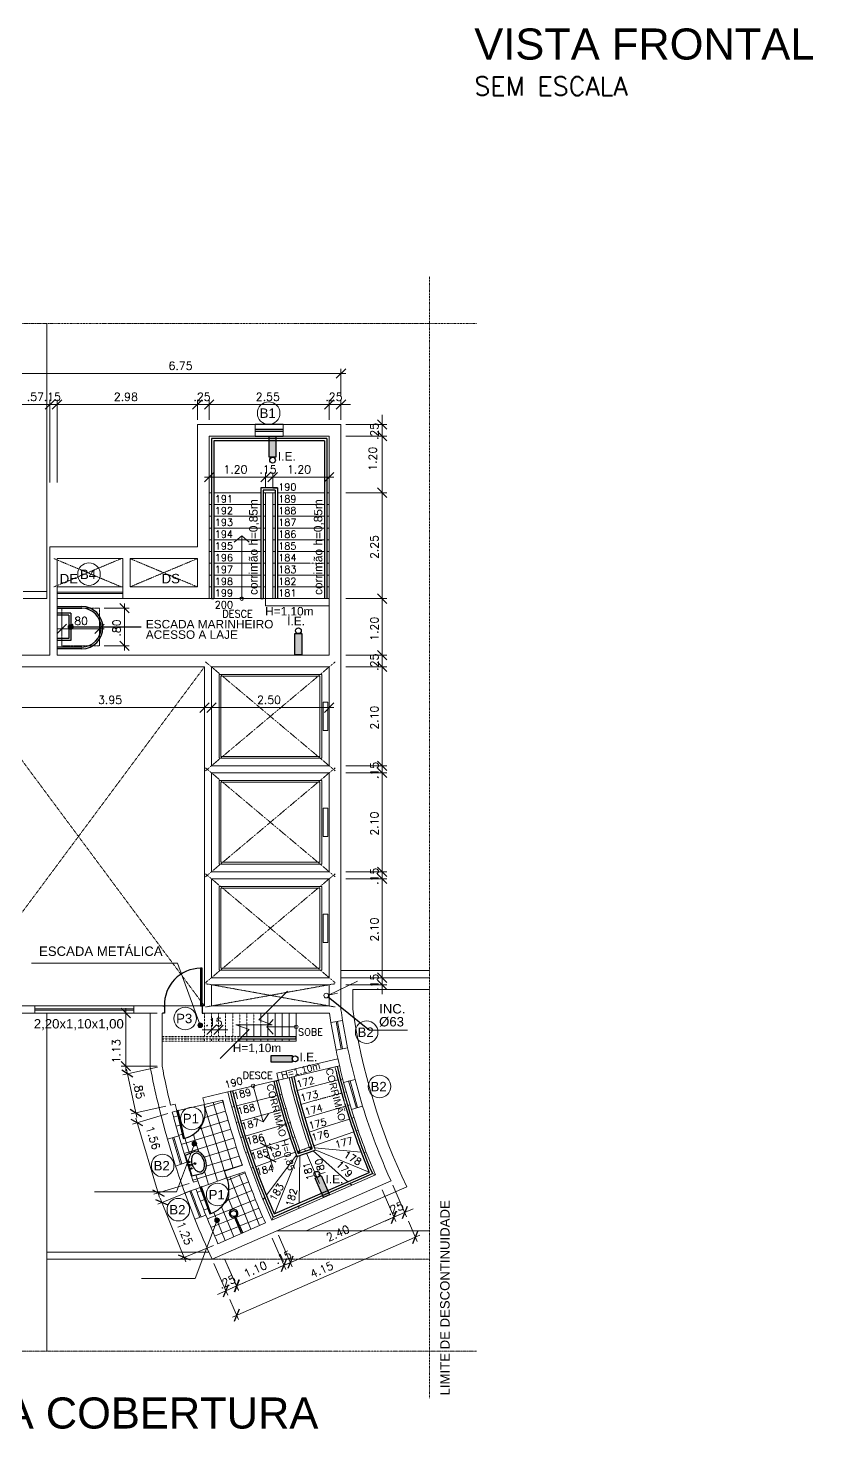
# Model space of a CAD drawing. Header units: millimetres. Extents: x -312439 to 477422, y -331570 to 212570.
# Drawn here: x -233305 to -219808, y -89743 to -65654 of the extents above; entities that cross this region are included whole.
import ezdxf

# ---------------------------------------------------------------- set-up
doc = ezdxf.new("R2010")
doc.units = ezdxf.units.MM
for name, pattern in [('CONTINU', [0]), ('DASHDOT', [25.4, 12.7, -6.35, 0, -6.35]), ('DASHDOTX2', [2, 1, -0.5, 0, -0.5])]:
    doc.linetypes.add(name, pattern=pattern)
doc.layers.add('0.1', color=8, linetype='Continuous', lineweight=13)
doc.layers.add('ppci', color=8, linetype='Continuous')
doc.styles.add('80X50', font='romans.shx')
doc.styles.add('ROMANS', font='romans.shx', dxfattribs={"height": 187.5})
doc.styles.add('SANSSERIF', font='sas_____.pfb', dxfattribs={"height": 30})
doc.styles.get("Standard").update_dxf_attribs({"font": 'arial.ttf'})
doc.styles.add('STYLE1', font='sanss___.ttf')

msp = doc.modelspace()

# ---------------------------------------------------------------- hatches: boundary and pattern name
at = {"layer": '0.1', "linetype": 'CONTINU'}
for points in [[(-230304.038, -82801.594, 1), (-230384.742, -82801.594, 1)], [(-230403.264, -84837.538, 1), (-230483.968, -84837.538, 1)], [(-230013.918, -86152.93, 1), (-230094.622, -86152.93, 1)]]:
    msp.add_hatch(color=8, dxfattribs=at).paths.add_polyline_path(points)
at = {"layer": 'ppci'}
for points in [[(-229156.927, -73035.276), (-229041.553, -73035.276), (-229041.553, -72672.123), (-229156.927, -72672.123)], [(-228598.623, -76066.94), (-228713.996, -76066.94), (-228713.996, -76430.093), (-228598.623, -76430.093)], [(-228762.717, -83436.663), (-228762.717, -83321.289), (-229125.87, -83321.289), (-229125.87, -83436.663)], [(-228264.038, -85385.357), (-228369.756, -85431.56), (-228224.326, -85764.321), (-228118.607, -85718.118)]]:
    msp.add_hatch(color=8, dxfattribs=at).paths.add_polyline_path(points)
at = {"layer": 'ppci', "linetype": 'CONTINU'}
msp.add_hatch(color=8, dxfattribs=at).paths.add_polyline_path([(-232530.537, -75951.213, 1), (-232611.241, -75951.213, 1)])

# ---------------------------------------------------------------- linework, layer by layer
at = {"color": 0, "linetype": 'ByBlock'}
for p, q in [((-228004.453, -71676.274), (-227842.523, -71514.343)), ((-233008.101, -72209.208), (-232846.17, -72047.278)), ((-233008.101, -72209.208), (-232846.17, -72047.278)), ((-232724.723, -72047.278), (-232886.653, -72209.208)), ((-232724.723, -72047.278), (-232886.653, -72209.208)), ((-230473.891, -72209.208), (-230311.961, -72047.278)), ((-230473.891, -72209.208), (-230311.961, -72047.278)), ((-230109.548, -72047.278), (-230271.478, -72209.208)), ((-230109.548, -72047.278), (-230271.478, -72209.208)), ((-228206.866, -72209.208), (-228044.936, -72047.278)), ((-228206.866, -72209.208), (-228044.936, -72047.278)), ((-227842.523, -72047.278), (-228004.453, -72209.208)), ((-227297.155, -72388.745), (-227135.224, -72550.675)), ((-227135.224, -72753.088), (-227297.155, -72591.158)), ((-227135.224, -72753.088), (-227297.155, -72591.158)), ((-230109.548, -73296.957), (-230271.478, -73458.887)), ((-229299.896, -73458.887), (-229137.966, -73296.957)), ((-229299.896, -73458.887), (-229137.966, -73296.957)), ((-229016.518, -73296.957), (-229178.448, -73458.887)), ((-229016.5, -73296.957), (-229178.431, -73458.887)), ((-228206.866, -73458.887), (-228044.936, -73296.957)), ((-227297.155, -73562.74), (-227135.224, -73724.67)), ((-227135.224, -73724.67), (-227297.155, -73562.74)), ((-227297.155, -75384.456), (-227135.224, -75546.387)), ((-227135.224, -75546.387), (-227297.155, -75384.456)), ((-231566.25, -75708.317), (-231728.18, -75546.387)), ((-232643.757, -75901.895), (-232805.688, -76063.825)), ((-232157.966, -76063.825), (-231996.036, -75901.895)), ((-231728.18, -76194.108), (-231566.25, -76356.038)), ((-227297.155, -76356.038), (-227135.224, -76517.969)), ((-227297.155, -76356.038), (-227135.224, -76517.969)), ((-227135.224, -76720.382), (-227297.155, -76558.451)), ((-227135.224, -76720.382), (-227297.155, -76558.451)), ((-230352.443, -77420.986), (-230190.513, -77259.055)), ((-230069.065, -77259.055), (-230230.995, -77420.986)), ((-228206.866, -77420.986), (-228044.936, -77259.055)), ((-227297.155, -78258.72), (-227135.224, -78420.65)), ((-227297.155, -78258.72), (-227135.224, -78420.65)), ((-227135.224, -78542.098), (-227297.155, -78380.168)), ((-227135.224, -78542.098), (-227297.155, -78380.168)), ((-227297.155, -80080.436), (-227135.224, -80242.366)), ((-227297.155, -80080.436), (-227135.224, -80242.366)), ((-227135.224, -80363.814), (-227297.155, -80201.884)), ((-227135.224, -80363.814), (-227297.155, -80201.884)), ((-227297.155, -81902.152), (-227135.224, -82064.083)), ((-227297.155, -81902.152), (-227135.224, -82064.083)), ((-227135.224, -82185.53), (-227297.155, -82023.6)), ((-231543.428, -82671.321), (-231705.359, -82509.391)), ((-230230.995, -82959.984), (-230069.065, -82798.054)), ((-229947.617, -82798.054), (-230109.548, -82959.984)), ((-231705.359, -83422.168), (-231543.428, -83584.098)), ((-231500.295, -83695.375), (-231693.08, -83571.775)), ((-231546.113, -84243.865), (-231353.328, -84367.465)), ((-231328.639, -84530.192), (-231530.485, -84422.02)), ((-229313.844, -84824.841), (-229109.985, -84929.17)), ((-229036.655, -85156.23), (-229240.514, -85051.902)), ((-231165.647, -85629.468), (-230963.801, -85737.64)), ((-230894.4, -85894.233), (-231105.137, -85804.607)), ((-227056.885, -86209.86), (-226972.305, -85997.048)), ((-227054.062, -86208.035), (-226970.531, -85994.809)), ((-226786.435, -85916.903), (-226871.015, -86129.716)), ((-226686.326, -86552.106), (-226602.832, -86338.866)), ((-230725.234, -86746.787), (-230514.497, -86836.412)), ((-228945.865, -87034.832), (-228862.334, -86821.606)), ((-228945.865, -87034.832), (-228862.334, -86821.606)), ((-228751.047, -86772.968), (-228834.578, -86986.195)), ((-228751.047, -86772.968), (-228834.578, -86986.195)), ((-229678.441, -87178.278), (-229761.972, -87391.504)), ((-229674.776, -87177.127), (-229756.712, -87390.971)), ((-229941.575, -87473.413), (-229859.638, -87259.569)), ((-229673.795, -87681.644), (-229757.289, -87894.885))]:
    msp.add_line(p, q, dxfattribs=at)
at = {"color": 8}
for p, q in [((-230336.25, -81821.187), (-230336.25, -82468.909)), ((-230311.961, -81821.187), (-230336.25, -81821.187)), ((-230311.961, -82468.909), (-230311.961, -81821.187)), ((-230983.971, -82468.909), (-230959.682, -82468.909)), ((-230959.682, -82590.356), (-230983.971, -82590.356)), ((-230959.682, -82468.909), (-230959.682, -82590.356)), ((-230336.25, -82468.909), (-230311.961, -82468.909)), ((-230287.671, -82468.909), (-230311.961, -82468.909)), ((-230311.961, -82468.909), (-230311.961, -82590.356)), ((-230311.961, -82590.356), (-230287.671, -82590.356)), ((-230723.419, -84269.665), (-230746.758, -84275.108)), ((-230746.758, -84275.108), (-230636.433, -84748.205)), ((-230613.094, -84742.762), (-230723.419, -84269.665)), ((-230636.433, -84748.205), (-230613.094, -84742.762)), ((-230443.352, -84970.359), (-230600.038, -85038.5)), ((-230600.038, -85038.5), (-230487.168, -85389.017)), ((-230487.168, -85389.017), (-230320.162, -85352.926)), ((-230319.702, -85580.255), (-230342.308, -85588.212)), ((-230342.308, -85588.212), (-230181.034, -86046.451)), ((-230158.427, -86038.495), (-230319.702, -85580.255)), ((-230181.034, -86046.451), (-230158.427, -86038.495))]:
    msp.add_line(p, q, dxfattribs=at)
at = {"color": 8, "lineweight": -2}
for p, q in [((-229750.444, -86109.668), (-229759.3, -86089.405)), ((-229632.421, -86379.717), (-229750.444, -86109.668)), ((-229731.155, -86101.238), (-229740.011, -86080.974)), ((-229613.132, -86371.287), (-229731.155, -86101.238))]:
    msp.add_line(p, q, dxfattribs=at)
at = {"color": 8}
for centre, radius in [((-230533.659, -85150.114), 12.524), ((-230514.883, -85206.483), 15.655), ((-230514.883, -85206.483), 15.655), ((-230497.239, -85263.217), 12.524), ((-230435.135, -85180.05), 16.011)]:
    msp.add_circle(centre, radius, dxfattribs=at)
at = {"color": 8, "lineweight": -2}
msp.add_circle((-229770.305, -86037.941), 52.627, dxfattribs=at)
at = {"color": 8}
for centre, radius, start, end in [((-230332.634, -82448.554), 627.378, 90.3301988, 181.8591824), ((-230718.11, -84292.429), 462.416, 283.1265825, 16.0240426), ((-230371.175, -85103.275), 120.777, 137.8883899, 162.234929), ((-230412.614, -85065.818), 64.918, 107.8489917, 137.8883899), ((-230415.939, -85079.176), 112.217, 77.728836, 104.1397528), ((-230412.614, -85065.818), 64.918, 77.8095936, 107.8489918), ((-230424.409, -85120.417), 120.777, 53.4630544, 77.8095935), ((-230428.098, -85119.071), 153.823, 52.022719, 76.4616946), ((-230456.746, -85164.06), 175.095, 34.374698, 53.4630545), ((-230464.701, -85165.96), 213.306, 33.5561255, 52.022719), ((-230319.448, -85119.849), 175.095, 162.234929, 181.3232855), ((-230246.75, -85118.169), 247.812, 181.3232855, 197.8489917), ((-230246.75, -85118.169), 247.812, 197.8489917, 214.374698), ((-230306.768, -85159.225), 175.095, 214.374698, 233.4630545), ((-230516.764, -85205.116), 247.812, 17.8489918, 34.374698), ((-230392.339, -85220.01), 120.777, 317.8883899, 342.234929), ((-230532.057, -85210.636), 294.132, 17.8489918, 33.5561256), ((-230516.764, -85205.116), 247.812, 1.3232855, 17.8489917), ((-230394.202, -85224.335), 153.823, 319.2362889, 343.6752645), ((-230444.067, -85203.437), 175.095, 342.234929, 1.3232855), ((-230532.057, -85210.636), 294.132, 2.1418579, 17.8489917), ((-230451.288, -85207.616), 213.306, 343.6752645, 2.1418579), ((-230339.106, -85202.868), 120.777, 233.4630545, 257.8095936), ((-230350.901, -85257.467), 64.918, 257.8095935, 287.8489917), ((-230350.901, -85257.467), 64.918, 287.8489918, 317.88839), ((-230349.03, -85263.277), 94.183, 287.8489917, 319.2362889), ((-230311.942, -85602.304), 462.416, 289.3891652, 22.2866252)]:
    msp.add_arc(centre, radius, start, end, dxfattribs=at)
at = {"color": 8, "lineweight": -2}
msp.add_arc((-229770.305, -86037.941), 73.678, 301.8205383, 285.3941169, dxfattribs=at)
at = {"layer": '0.1', "color": 8, "linetype": 'DASHDOTX2', "ltscale": 0.5}
for p, q in [((-226402.669, -89211.823), (-226402.669, -69926.355)), ((-247555.798, -70736.006), (-225593.018, -70736.006)), ((-225593.018, -88402.171), (-247555.798, -88402.171))]:
    msp.add_line(p, q, dxfattribs=at)
at = {"layer": '0.1', "color": 8, "linetype": 'CONTINU'}
for p, q in [((-232983.811, -75343.974), (-232983.811, -70736.006)), ((-227923.488, -71966.312), (-227923.488, -71514.343)), ((-227842.523, -71595.308), (-233469.602, -71595.308)), ((-232846.17, -72128.243), (-233469.602, -72128.243)), ((-232927.135, -72128.243), (-233089.066, -72128.243)), ((-232927.135, -73465.953), (-232927.135, -72047.278)), ((-232927.135, -73465.953), (-232927.135, -72047.278)), ((-232805.688, -72128.243), (-232927.135, -72128.243)), ((-230311.961, -72128.243), (-232886.653, -72128.243)), ((-232805.688, -73465.953), (-232805.688, -72047.278)), ((-232805.688, -73465.953), (-232805.688, -72047.278)), ((-232805.688, -72128.243), (-232643.757, -72128.243)), ((-230392.926, -72128.243), (-230554.856, -72128.243)), ((-230392.926, -72388.745), (-230392.926, -72047.278)), ((-230392.926, -72388.745), (-230392.926, -72047.278)), ((-230190.513, -72128.243), (-230392.926, -72128.243)), ((-228044.936, -72128.243), (-230271.478, -72128.243)), ((-230190.513, -72388.745), (-230190.513, -72047.278)), ((-230190.513, -72388.745), (-230190.513, -72047.278)), ((-230190.513, -72128.243), (-230028.582, -72128.243)), ((-228125.901, -72128.243), (-228287.831, -72128.243)), ((-228125.901, -72388.745), (-228125.901, -72047.278)), ((-228125.901, -72388.745), (-228125.901, -72047.278)), ((-227923.488, -72128.243), (-228125.901, -72128.243)), ((-227923.488, -72388.745), (-227923.488, -72047.278)), ((-227923.488, -72128.243), (-227761.558, -72128.243)), ((-227842.523, -72469.71), (-227135.224, -72469.71)), ((-227216.189, -72469.71), (-227216.189, -72307.78)), ((-227216.189, -72469.71), (-227216.189, -72672.123)), ((-227842.523, -72672.123), (-227135.224, -72672.123)), ((-227842.523, -72672.123), (-227135.224, -72672.123)), ((-227216.189, -72591.158), (-227216.189, -73724.67)), ((-227216.189, -72672.123), (-227216.189, -72834.054)), ((-229137.966, -73377.922), (-230271.478, -73377.922)), ((-230190.513, -73562.74), (-230190.513, -73296.957)), ((-229218.931, -73377.922), (-229380.861, -73377.922)), ((-229218.931, -73562.74), (-229218.931, -73296.957)), ((-229218.931, -73562.74), (-229218.931, -73296.957)), ((-229097.483, -73377.922), (-229218.931, -73377.922)), ((-229178.431, -73377.922), (-228044.936, -73377.922)), ((-229097.483, -73562.74), (-229097.483, -73296.957)), ((-229097.483, -73377.922), (-228935.553, -73377.922)), ((-229097.466, -73481.775), (-229097.466, -73296.957)), ((-228125.901, -73481.775), (-228125.901, -73296.957)), ((-227842.523, -73643.705), (-227135.224, -73643.705)), ((-227842.523, -73643.705), (-227135.224, -73643.705)), ((-227216.189, -73562.74), (-227216.189, -75546.387)), ((-228888.79, -74453.357), (-229016.518, -74453.357)), ((-227216.189, -75384.456), (-227216.189, -76517.969)), ((-231996.036, -75627.352), (-231566.25, -75627.352)), ((-231647.215, -75546.387), (-231647.215, -76356.038)), ((-227842.523, -75465.422), (-227135.224, -75465.422)), ((-227842.523, -75465.422), (-227135.224, -75465.422)), ((-232724.723, -75708.317), (-232724.723, -76063.825)), ((-232077.001, -75708.317), (-232077.001, -76063.825)), ((-231996.036, -75982.86), (-232805.688, -75982.86)), ((-231996.036, -76275.073), (-231566.25, -76275.073)), ((-227216.189, -76437.004), (-227216.189, -76275.073)), ((-227842.523, -76437.004), (-227135.224, -76437.004)), ((-227842.523, -76437.004), (-227135.224, -76437.004)), ((-227216.189, -76437.004), (-227216.189, -76639.416)), ((-227216.189, -76558.451), (-227216.189, -78420.65)), ((-227842.523, -76639.416), (-227135.224, -76639.416)), ((-227842.523, -76639.416), (-227135.224, -76639.416)), ((-227216.189, -76639.416), (-227216.189, -76801.347)), ((-227216.189, -78339.685), (-227216.189, -78177.755)), ((-227842.523, -78339.685), (-227135.224, -78339.685)), ((-227842.523, -78339.685), (-227135.224, -78339.685)), ((-227842.523, -78461.133), (-227135.224, -78461.133)), ((-227842.523, -78461.133), (-227135.224, -78461.133)), ((-227216.189, -78339.685), (-227216.189, -78461.133)), ((-227216.189, -78380.168), (-227216.189, -80242.366)), ((-227216.189, -78461.133), (-227216.189, -78623.063)), ((-227842.523, -80161.401), (-227135.224, -80161.401)), ((-227842.523, -80161.401), (-227135.224, -80161.401)), ((-227216.189, -80161.401), (-227216.189, -79999.471)), ((-227216.189, -80161.401), (-227216.189, -80282.849)), ((-227216.189, -80201.884), (-227216.189, -82064.083)), ((-227842.523, -80282.849), (-227135.224, -80282.849)), ((-227842.523, -80282.849), (-227135.224, -80282.849)), ((-227216.189, -80282.849), (-227216.189, -80444.779)), ((-230735.595, -81735.608), (-233245.82, -81735.608)), ((-230344.39, -82801.594), (-230735.595, -81735.608)), ((-227216.189, -81983.118), (-227216.189, -81821.187)), ((-228137.498, -82281.102), (-227636.511, -82044.068)), ((-227842.523, -81983.118), (-227135.224, -81983.118)), ((-227842.523, -81983.118), (-227135.224, -81983.118)), ((-227842.523, -82104.565), (-227135.224, -82104.565)), ((-227216.189, -82104.565), (-227216.189, -81983.118)), ((-227216.189, -82104.565), (-227216.189, -82266.496)), ((-228137.498, -82281.102), (-227985.356, -82247.53)), ((-231485.955, -82468.909), (-233186.224, -82468.909)), ((-231485.955, -82517.488), (-233186.224, -82517.488)), ((-231485.955, -82541.777), (-233186.224, -82541.777)), ((-231485.955, -82590.356), (-233186.224, -82590.356)), ((-232983.811, -88402.171), (-232983.811, -82590.356)), ((-231081.13, -82590.356), (-231705.359, -82590.356)), ((-231624.393, -82509.391), (-231624.393, -83584.098)), ((-230311.961, -82468.909), (-230959.682, -82468.909)), ((-229299.896, -82590.356), (-229299.896, -82722.69)), ((-229178.448, -82590.356), (-229178.448, -82995.182)), ((-229057, -82590.356), (-229057, -82995.182)), ((-228935.553, -82590.356), (-228935.553, -82995.182)), ((-228814.105, -82590.356), (-228814.105, -82995.182)), ((-228692.657, -82590.356), (-228692.657, -82995.182)), ((-230150.03, -82831.115), (-230150.03, -82798.054)), ((-230028.582, -82831.115), (-230028.582, -82798.054)), ((-229664.239, -82792.769), (-229664.239, -82995.182)), ((-229542.791, -82792.769), (-229542.791, -82995.182)), ((-229421.344, -82792.769), (-229421.344, -82995.182)), ((-229299.896, -82792.769), (-229299.896, -82995.182)), ((-228006.789, -83231.166), (-228095.053, -82753.342)), ((-227919.209, -83214.988), (-228007.473, -82737.164)), ((-227982.831, -82737.114), (-227896.175, -83206.232)), ((-227895.251, -82720.936), (-227808.595, -83190.054)), ((-230150.03, -82879.019), (-230311.961, -82879.019)), ((-230271.478, -83035.665), (-230271.478, -83076.147)), ((-230028.582, -82879.019), (-230150.03, -82879.019)), ((-230150.03, -83035.665), (-230150.03, -83076.147)), ((-230028.582, -82879.019), (-229866.652, -82879.019)), ((-230028.582, -83035.665), (-230028.582, -83076.147)), ((-229907.135, -83035.665), (-229907.135, -83076.147)), ((-229785.687, -83035.665), (-229785.687, -83076.147)), ((-229704.102, -83076.147), (-228692.657, -83076.147)), ((-229664.239, -83035.665), (-229664.239, -83076.147)), ((-229542.791, -83035.665), (-229542.791, -83076.147)), ((-229421.344, -83035.665), (-229421.344, -83076.147)), ((-229299.896, -83035.665), (-229299.896, -83076.147)), ((-229178.448, -83035.665), (-229178.448, -83076.147)), ((-229057, -83035.665), (-229057, -83076.147)), ((-228935.553, -83035.665), (-228935.553, -83076.147)), ((-228814.105, -83035.665), (-228814.105, -83076.147)), ((-228692.657, -83035.665), (-228692.657, -83076.147)), ((-226778.281, -82887.14), (-227430.202, -82887.14)), ((-231081.13, -83503.133), (-231705.359, -83503.133)), ((-231079.261, -83520.429), (-231675.784, -83650.871)), ((-231613.983, -83554.479), (-231432.425, -84384.761)), ((-229028.563, -83625.018), (-227975, -83379.331)), ((-229000.109, -83743.089), (-227948.065, -83497.756)), ((-229788.662, -83926.977), (-229078.965, -83761.478)), ((-228677.756, -83922.449), (-227971.709, -83742.221)), ((-227932.485, -83732.209), (-227893.26, -83722.196)), ((-227744.428, -84250.497), (-227877.513, -83783.171)), ((-227658.772, -84226.104), (-227791.857, -83758.777)), ((-227767.33, -83756.395), (-227636.67, -84215.208)), ((-227681.674, -83732.002), (-227551.014, -84190.814)), ((-229867.517, -83945.365), (-229828.089, -83936.171)), ((-229721.466, -84188.87), (-229015.368, -84008.629)), ((-228976.14, -83998.616), (-228936.913, -83988.602)), ((-227872.727, -83956.565), (-227833.719, -83945.738)), ((-230932.294, -84192.519), (-231528.817, -84322.961)), ((-230724.083, -84372.345), (-230753.342, -84276.643)), ((-230271.829, -84164.356), (-230744.98, -84274.693)), ((-230265.437, -84386.853), (-229907.264, -84277.349)), ((-230261.976, -84216.466), (-229948.656, -84120.674)), ((-229892.741, -85429.989), (-230260.186, -84228.131)), ((-229775.4, -85259.943), (-230121.101, -84129.206)), ((-229913.163, -84255.489), (-229963.04, -84092.347)), ((-229799.921, -84208.896), (-229760.694, -84198.883)), ((-229648.75, -84449.511), (-228946.556, -84254.613)), ((-228907.545, -84243.785), (-228868.534, -84232.957)), ((-228613.877, -84162.276), (-228358.772, -84091.469)), ((-228544.988, -84400.823), (-227847.056, -84191.36)), ((-227808.282, -84179.724), (-227769.508, -84168.087)), ((-230901.343, -84316.501), (-231507.067, -84499.524)), ((-231452.981, -84398.601), (-231041.306, -85761.059)), ((-230801.15, -84381.308), (-230727.261, -84358.717)), ((-230759.38, -84537.867), (-230690.401, -84516.778)), ((-230360.124, -84585.131), (-229863.96, -84433.438)), ((-230045.62, -85483.794), (-230332.042, -84546.949)), ((-229726.771, -84471.166), (-229687.761, -84460.339)), ((-229570.583, -84708.623), (-228872.599, -84499.145)), ((-228833.822, -84487.507), (-228795.044, -84475.869)), ((-227777.757, -84413.837), (-228215.572, -84555.232)), ((-227700.71, -84388.955), (-227739.234, -84401.396)), ((-230908.19, -84757.372), (-230766.489, -85222.5)), ((-230822.551, -84732.873), (-230682.402, -85192.906)), ((-230715.819, -84693.878), (-230653.542, -84674.838)), ((-230668.791, -84848.829), (-229818.746, -84588.944)), ((-230621.629, -85003.74), (-229771.624, -84743.867)), ((-230529.762, -85007.938), (-230610.986, -84742.266)), ((-230423.165, -84802.752), (-230461.564, -84677.153)), ((-229648.137, -84731.898), (-229609.36, -84720.261)), ((-228793.597, -84741.908), (-229487.071, -84965.869)), ((-229211.915, -84877.006), (-229261.68, -84722.912)), ((-228716.544, -84717.023), (-228755.071, -84729.466)), ((-228215.572, -84555.232), (-228471.179, -84637.78)), ((-227703.94, -84634.537), (-228392.556, -84872.847)), ((-227665.684, -84621.298), (-227627.427, -84608.058)), ((-230443.616, -84837.538), (-230752.784, -85663.976)), ((-230370.001, -84976.642), (-230407.209, -84854.94)), ((-230275.281, -85067.18), (-229722.592, -84898.206)), ((-229525.597, -84978.311), (-229564.123, -84990.753)), ((-228708.543, -84985.718), (-229393.989, -85233)), ((-229138.584, -85104.066), (-229211.915, -84877.006)), ((-229146.209, -84855.786), (-229134.868, -84852.123)), ((-228469.069, -84899.326), (-228670.463, -84971.98)), ((-228632.383, -84958.242), (-228661.451, -84996.875)), ((-228632.383, -84958.242), (-228651.207, -85005.196)), ((-228632.383, -84958.242), (-228632.944, -84998.876)), ((-228550.726, -84928.784), (-228534.919, -84964.952)), ((-228518.657, -85002.163), (-228292.67, -85519.245)), ((-228469.069, -84899.326), (-228430.813, -84886.086)), ((-228469.069, -84899.326), (-228418.949, -84920.202)), ((-228469.069, -84899.326), (-228424.8, -84903.417)), ((-228469.069, -84899.326), (-228434.455, -84930.185)), ((-228399.841, -84961.044), (-227803.994, -85492.258)), ((-228380.5, -84907.512), (-227577.324, -84981.746)), ((-228368.691, -84941.136), (-227437.435, -85329.032)), ((-227532.354, -84985.902), (-227487.343, -84990.062)), ((-230574.41, -85158.632), (-230562.524, -85154.999)), ((-230471.195, -85465.735), (-229625.365, -85207.139)), ((-230238.718, -85225.33), (-229671.652, -85051.961)), ((-229622.521, -85206.138), (-229652.231, -85108.959)), ((-229432.069, -85246.738), (-229470.15, -85260.476)), ((-228690.479, -85035.454), (-229206.569, -85721.35)), ((-229138.584, -85104.066), (-229088.819, -85258.16)), ((-229072.879, -85082.846), (-229061.537, -85079.183)), ((-228671.148, -85054.935), (-229067.939, -86044.655)), ((-228633.539, -85041.92), (-228644.842, -85859.744)), ((-230523.697, -85312.457), (-230512.885, -85309.152)), ((-230386.918, -85475.162), (-230417.836, -85374.034)), ((-230341.812, -85588.037), (-229883.577, -85426.764)), ((-230198.499, -85537.599), (-230267.574, -85311.667)), ((-227384.006, -85351.287), (-227330.373, -85373.627)), ((-230752.784, -85663.976), (-232162.486, -85663.976)), ((-230536.505, -85523.949), (-231142.229, -85706.973)), ((-230493.277, -85645.194), (-231074.859, -85879.698)), ((-230436.115, -86136.225), (-230609.126, -85682.116)), ((-230352.077, -86106.649), (-230525.088, -85652.54)), ((-227770.74, -85521.905), (-227737.486, -85551.552)), ((-227217.256, -85633.448), (-226982.537, -86177.802)), ((-227216.89, -85633.289), (-226979.872, -86175.611)), ((-227031.385, -85553.303), (-226796.667, -86097.658)), ((-231030.046, -85774.33), (-230589.588, -86866.69)), ((-229234.915, -85759.023), (-229263.23, -85796.654)), ((-228645.456, -85904.193), (-228646.071, -85948.641)), ((-226828.725, -86023.31), (-226680.029, -85959.194)), ((-230054.27, -86152.93), (-230429.599, -87156.223)), ((-229089.414, -86098.22), (-229110.889, -86151.786)), ((-228867.001, -86912.005), (-226938.107, -86068.998)), ((-227014.595, -86103.454), (-227163.292, -86167.57)), ((-227014.595, -86103.454), (-226828.725, -86023.31)), ((-226764.23, -86171.841), (-226612.142, -86519.67)), ((-229789.726, -87820.701), (-226570.395, -86413.049)), ((-229108.693, -86460.086), (-228871.676, -87002.408)), ((-229108.693, -86460.086), (-228871.676, -87002.408)), ((-228997.406, -86411.449), (-228760.388, -86953.771)), ((-228997.406, -86411.449), (-228760.388, -86953.771)), ((-230113.374, -86587.374), (-230694.956, -86821.878)), ((-230109.11, -86898.956), (-229867.63, -87440.436)), ((-229924.8, -86816.758), (-229687.783, -87359.081)), ((-229924.247, -86816.514), (-229682.767, -87357.994)), ((-228829.91, -86895.795), (-229794.396, -87317.315)), ((-228904.1, -86928.219), (-229052.478, -86993.066)), ((-228904.1, -86928.219), (-228792.812, -86879.581)), ((-228792.812, -86879.581), (-228644.433, -86814.734)), ((-230429.599, -87156.223), (-231354.612, -87156.223)), ((-229900.607, -87366.491), (-230048.497, -87432.444)), ((-229715.744, -87284.049), (-229900.607, -87366.491)), ((-229715.744, -87284.049), (-229567.854, -87218.095)), ((-229835.193, -87514.62), (-229683.105, -87862.448))]:
    msp.add_line(p, q, dxfattribs=at)
at = {"layer": '0.1', "color": 8}
for p, q in [((-230392.926, -72469.71), (-230392.926, -74574.805)), ((-229401.102, -72469.71), (-230392.926, -72469.71)), ((-229401.102, -72469.71), (-229401.102, -72672.123)), ((-227923.488, -72469.71), (-228915.311, -72469.71)), ((-228915.311, -72469.71), (-228915.311, -72672.123)), ((-227923.488, -72469.71), (-227923.488, -82536.915)), ((-229401.102, -72672.123), (-230190.513, -72672.123)), ((-230190.513, -72672.123), (-230190.513, -75465.422)), ((-228125.901, -72672.123), (-228915.311, -72672.123)), ((-228125.901, -72672.123), (-228125.901, -76437.004)), ((-230190.513, -73643.705), (-230150.03, -73643.705)), ((-230109.548, -73643.705), (-229299.896, -73643.705)), ((-229259.413, -73643.705), (-229218.931, -73643.705)), ((-229097.483, -73643.705), (-229218.931, -73643.705)), ((-229218.931, -73643.705), (-229218.931, -75586.869)), ((-229097.483, -73643.705), (-229097.483, -75465.422)), ((-229097.483, -73643.705), (-229057, -73643.705)), ((-229016.518, -73643.705), (-228206.866, -73643.705)), ((-228166.384, -73643.705), (-228125.901, -73643.705)), ((-230190.513, -73846.118), (-230150.03, -73846.118)), ((-230109.548, -73846.118), (-229299.896, -73846.118)), ((-229259.413, -73846.118), (-229218.931, -73846.118)), ((-229097.483, -73846.118), (-229057, -73846.118)), ((-229016.518, -73846.118), (-228206.866, -73846.118)), ((-228166.384, -73846.118), (-228125.901, -73846.118)), ((-230190.513, -74048.531), (-230150.03, -74048.531)), ((-230109.548, -74048.531), (-229299.896, -74048.531)), ((-229259.413, -74048.531), (-229218.931, -74048.531)), ((-229097.483, -74048.531), (-229057, -74048.531)), ((-229016.518, -74048.531), (-228611.692, -74048.531)), ((-228611.692, -74048.514), (-228206.866, -74048.514)), ((-228166.384, -74048.531), (-228125.901, -74048.531)), ((-230190.513, -74250.944), (-230150.03, -74250.944)), ((-230109.548, -74250.944), (-229299.896, -74250.944)), ((-229630.774, -74387.46), (-229758.223, -74496.561)), ((-229630.774, -75465.422), (-229630.774, -74387.46)), ((-229630.774, -74387.46), (-229503.326, -74496.561)), ((-229259.413, -74250.944), (-229218.931, -74250.944)), ((-229097.483, -74250.944), (-229057, -74250.944)), ((-229016.518, -74250.944), (-228206.866, -74250.944)), ((-228166.384, -74250.944), (-228125.901, -74250.944)), ((-232927.135, -74574.805), (-232927.135, -76437.004)), ((-232927.135, -74574.805), (-230392.926, -74574.805)), ((-230190.513, -74453.357), (-230150.03, -74453.357)), ((-230190.513, -74655.77), (-230150.03, -74655.77)), ((-230109.548, -74453.357), (-229299.896, -74453.357)), ((-230109.548, -74655.77), (-229299.896, -74655.77)), ((-229259.413, -74453.357), (-229218.931, -74453.357)), ((-229259.413, -74655.77), (-229218.931, -74655.77)), ((-229097.483, -74453.357), (-229057, -74453.357)), ((-229097.483, -74655.77), (-229057, -74655.77)), ((-229016.518, -74655.77), (-228206.866, -74655.77)), ((-228888.79, -74453.357), (-228206.849, -74453.357)), ((-228206.866, -74453.34), (-228206.866, -74453.357)), ((-228166.384, -74453.357), (-228125.901, -74453.357)), ((-228166.384, -74655.77), (-228125.901, -74655.77)), ((-232805.688, -74777.218), (-232805.688, -76437.004)), ((-232805.688, -74777.218), (-231672.175, -74777.218)), ((-231672.175, -74777.218), (-231672.175, -75465.422)), ((-231550.728, -74777.218), (-230392.926, -74777.218)), ((-231550.728, -74777.218), (-231550.728, -75263.009)), ((-230392.926, -74777.218), (-230392.926, -75263.009)), ((-230190.513, -74777.218), (-230190.513, -75465.422)), ((-230190.513, -74858.183), (-230150.03, -74858.183)), ((-230109.548, -74858.183), (-229299.896, -74858.183)), ((-229259.413, -74858.183), (-229218.931, -74858.183)), ((-229097.483, -74858.183), (-229057, -74858.183)), ((-229016.518, -74858.183), (-228483.964, -74858.183)), ((-228166.384, -74858.183), (-228125.901, -74858.183)), ((-230190.513, -75060.596), (-230150.03, -75060.596)), ((-230109.548, -75060.596), (-229299.896, -75060.596)), ((-229259.413, -75060.596), (-229218.931, -75060.596)), ((-229097.483, -75060.596), (-229057, -75060.596)), ((-229016.518, -75060.596), (-228206.866, -75060.596)), ((-228166.384, -75060.596), (-228125.901, -75060.596)), ((-233388.637, -75343.974), (-232983.811, -75343.974)), ((-232983.811, -75465.422), (-232983.811, -75343.974)), ((-232805.688, -75263.009), (-231672.175, -75263.009)), ((-232805.688, -75352.07), (-231672.175, -75352.07)), ((-232805.688, -75376.36), (-231672.175, -75376.36)), ((-231550.728, -75263.009), (-230392.926, -75263.009)), ((-230190.513, -75263.009), (-230150.03, -75263.009)), ((-230109.548, -75263.009), (-229299.896, -75263.009)), ((-229259.413, -75263.009), (-229218.931, -75263.009)), ((-229097.483, -75263.009), (-229057, -75263.009)), ((-229016.518, -75263.009), (-228206.866, -75263.009)), ((-228166.384, -75263.009), (-228125.901, -75263.009)), ((-233388.637, -75465.422), (-232983.811, -75465.422)), ((-230190.513, -75465.422), (-232805.688, -75465.422)), ((-232805.688, -75465.422), (-231672.175, -75465.422)), ((-230190.513, -75465.422), (-230150.03, -75465.422)), ((-230109.548, -75465.422), (-229299.896, -75465.422)), ((-229259.413, -75465.422), (-229218.931, -75465.422)), ((-229218.931, -75465.422), (-228125.901, -75465.422)), ((-229218.931, -75586.869), (-228125.901, -75586.869)), ((-234724.136, -76437.004), (-232927.135, -76437.004)), ((-232805.688, -76437.004), (-228125.901, -76437.004)), ((-234602.688, -76639.416), (-230271.478, -76639.416)), ((-230271.478, -76639.416), (-230271.478, -82468.909)), ((-230271.478, -76720.382), (-230271.478, -77420.986)), ((-230150.03, -76639.416), (-228125.901, -76639.416)), ((-230150.03, -76639.416), (-230150.03, -78339.685)), ((-230150.03, -76720.382), (-230150.03, -77420.986)), ((-230020.486, -76768.961), (-228255.445, -76768.961)), ((-230020.486, -78210.141), (-230020.486, -76768.961)), ((-229988.1, -76801.347), (-228287.831, -76801.347)), ((-229988.1, -78177.755), (-229988.1, -76801.347)), ((-228287.831, -76801.347), (-228287.831, -78177.755)), ((-228255.445, -76768.961), (-228255.445, -78210.141)), ((-228125.901, -76639.416), (-228125.901, -78339.685)), ((-228125.901, -76720.382), (-228125.901, -77420.986)), ((-228231.156, -77246.655), (-228150.191, -77246.655)), ((-228231.156, -77732.446), (-228231.156, -77246.655)), ((-228150.191, -77246.655), (-228150.191, -77732.446)), ((-233550.567, -77340.021), (-230190.513, -77340.021)), ((-230230.995, -77340.021), (-228044.936, -77340.021)), ((-228150.191, -77732.446), (-228231.156, -77732.446)), ((-228255.445, -78210.141), (-230020.486, -78210.141)), ((-228287.831, -78177.755), (-229988.1, -78177.755)), ((-230150.03, -78339.685), (-228125.901, -78339.685)), ((-230150.03, -78461.133), (-228125.901, -78461.133)), ((-230150.03, -78461.133), (-230150.03, -80161.401)), ((-228125.901, -78461.133), (-228125.901, -80161.401)), ((-230020.486, -78590.677), (-228255.445, -78590.677)), ((-230020.486, -80031.857), (-230020.486, -78590.677)), ((-229988.1, -78623.063), (-228287.831, -78623.063)), ((-229988.1, -79999.471), (-229988.1, -78623.063)), ((-228287.831, -78623.063), (-228287.831, -79999.471)), ((-228255.445, -78590.677), (-228255.445, -80031.857)), ((-228231.156, -79068.372), (-228150.191, -79068.372)), ((-228231.156, -79554.163), (-228231.156, -79068.372)), ((-228150.191, -79068.372), (-228150.191, -79554.163)), ((-228150.191, -79554.163), (-228231.156, -79554.163)), ((-230150.03, -80161.401), (-228125.901, -80161.401)), ((-228255.445, -80031.857), (-230020.486, -80031.857)), ((-228287.831, -79999.471), (-229988.1, -79999.471)), ((-230150.03, -80282.849), (-228125.901, -80282.849)), ((-230150.03, -80282.849), (-230150.03, -81983.118)), ((-230020.486, -80412.393), (-228255.445, -80412.393)), ((-230020.486, -81853.573), (-230020.486, -80412.393)), ((-229988.1, -80444.779), (-228287.831, -80444.779)), ((-229988.1, -81821.187), (-229988.1, -80444.779)), ((-228287.831, -80444.779), (-228287.831, -81821.187)), ((-228255.445, -80412.393), (-228255.445, -81853.573)), ((-228125.901, -80282.849), (-228125.901, -81983.118)), ((-228231.156, -80890.088), (-228150.191, -80890.088)), ((-228231.156, -81375.879), (-228231.156, -80890.088)), ((-228150.191, -80890.088), (-228150.191, -81375.879)), ((-228150.191, -81375.879), (-228231.156, -81375.879)), ((-228255.445, -81853.573), (-230020.486, -81853.573)), ((-228287.831, -81821.187), (-229988.1, -81821.187)), ((-226402.669, -81861.67), (-227923.488, -81861.67)), ((-230150.03, -81983.118), (-228125.901, -81983.118)), ((-230150.03, -82104.565), (-228125.901, -82104.565)), ((-230150.03, -82104.565), (-230150.03, -82468.909)), ((-228125.901, -82104.565), (-228125.901, -82468.909)), ((-226402.669, -81983.118), (-227923.488, -81983.118)), ((-229337.061, -82709.106), (-228841.057, -82213.103)), ((-226402.669, -82185.53), (-227721.075, -82185.53)), ((-227721.075, -82185.53), (-227721.075, -82522.276)), ((-234724.136, -82590.356), (-233186.224, -82590.356)), ((-234602.688, -82468.909), (-233186.224, -82468.909)), ((-233186.224, -82468.909), (-233186.224, -82590.356)), ((-231485.955, -82590.356), (-231485.955, -82468.909)), ((-231485.955, -82468.909), (-230959.682, -82468.909)), ((-231485.955, -82590.356), (-231202.577, -82590.356)), ((-231202.577, -82590.356), (-231202.577, -83522.428)), ((-231000.164, -82590.356), (-230959.682, -82590.356)), ((-231000.164, -82590.356), (-231000.164, -83503.133)), ((-230959.682, -82468.909), (-230959.682, -82590.356)), ((-230311.961, -82590.356), (-230311.961, -82468.909)), ((-230311.961, -82468.909), (-230271.478, -82468.909)), ((-230311.961, -82590.356), (-228120.248, -82590.356)), ((-230150.03, -82468.909), (-228125.901, -82468.909)), ((-229504.387, -82876.433), (-229733.286, -82792.769)), ((-229733.286, -82792.769), (-229108.162, -82792.769)), ((-229108.162, -82792.769), (-229337.061, -82709.106)), ((-229198.311, -82828.265), (-229089.21, -82700.817)), ((-228692.657, -82828.265), (-229198.311, -82828.265)), ((-229198.311, -82828.265), (-229089.21, -82955.713)), ((-227895.251, -82720.936), (-228095.053, -82753.342)), ((-230000.39, -83372.436), (-229504.387, -82876.433)), ((-228006.789, -83231.166), (-227808.595, -83190.054)), ((-227877.513, -83783.171), (-227681.674, -83732.002)), ((-230301.188, -84046.496), (-229867.517, -83945.365)), ((-230301.188, -84046.496), (-230271.829, -84164.356)), ((-229433.813, -83844.227), (-229262.434, -84461.685)), ((-230853.198, -84175.223), (-230774.339, -84156.833)), ((-230823.839, -84293.082), (-230744.98, -84274.693)), ((-230774.339, -84156.833), (-230744.98, -84274.693)), ((-230271.829, -84164.356), (-229956.319, -84090.78)), ((-227744.428, -84250.497), (-227551.014, -84190.814)), ((-229262.434, -84461.685), (-229414.419, -84390.643)), ((-229262.434, -84461.685), (-229168.807, -84322.472)), ((-230908.19, -84757.372), (-230713.584, -84701.7)), ((-230659.581, -85184.875), (-230799.223, -84726.199)), ((-230575.493, -85155.28), (-230713.584, -84701.7)), ((-230575.493, -85155.28), (-230766.489, -85222.5)), ((-229618.895, -85204.862), (-229924.383, -85312.376)), ((-230382.627, -85473.652), (-230459.001, -85500.531)), ((-230382.627, -85473.652), (-230341.812, -85588.037)), ((-230140.018, -86822.458), (-227063.048, -85477.694)), ((-229924.383, -85312.376), (-229883.568, -85426.761)), ((-229578.047, -85319.235), (-229883.568, -85426.761)), ((-229110.889, -86151.786), (-227330.373, -85373.627)), ((-230341.812, -85588.037), (-230609.126, -85682.116)), ((-228523.03, -86336.667), (-226792.184, -85580.215)), ((-230245.005, -86068.965), (-230436.115, -86136.225)), ((-230038.283, -86557.096), (-229222.176, -86200.423)), ((-229028.474, -86336.667), (-226402.669, -86336.667)), ((-230195.557, -86701.01), (-232983.811, -86701.01)), ((-230140.018, -86822.458), (-232983.811, -86822.458))]:
    msp.add_line(p, q, dxfattribs=at)
at = {"layer": '0.1', "color": 8, "linetype": 'CONTINU', "lineweight": -2}
for p, q in [((-228915.311, -72469.71), (-229401.102, -72469.71)), ((-228915.311, -72558.772), (-229401.102, -72558.772)), ((-229401.102, -72583.062), (-228915.311, -72583.062)), ((-229401.102, -72672.123), (-228915.311, -72672.123)), ((-228145.131, -82314.751), (-227430.202, -82887.14))]:
    msp.add_line(p, q, dxfattribs=at)
at = {"layer": '0.1', "color": 8, "linetype": 'DASHDOT', "ltscale": 0.3}
for p, q in [((-232857.98, -75263.009), (-231700.178, -74777.218)), ((-231700.178, -75263.009), (-232857.98, -74777.218)), ((-231550.728, -75263.009), (-230392.926, -74777.218)), ((-230392.926, -75263.009), (-231550.728, -74777.218)), ((-230251.237, -76554.403), (-228024.695, -78424.698)), ((-230251.237, -78424.698), (-228024.695, -76554.403)), ((-234602.688, -82468.909), (-230271.478, -76639.416)), ((-234602.688, -76639.416), (-230271.478, -82468.909)), ((-230251.237, -78376.119), (-228024.695, -80246.415)), ((-230251.237, -80246.415), (-228024.695, -78376.119)), ((-230251.237, -80197.836), (-228024.695, -82068.131)), ((-230251.237, -82068.131), (-228024.695, -80197.836)), ((-230251.237, -82487.126), (-228024.695, -82086.348)), ((-228024.695, -82487.126), (-230251.237, -82086.348))]:
    msp.add_line(p, q, dxfattribs=at)
at = {"layer": '0.1', "color": 8, "linetype": 'DASHDOT', "ltscale": 0.2}
for p, q in [((-228483.964, -74858.183), (-228206.866, -74858.183)), ((-230271.478, -82590.356), (-230271.478, -82995.182)), ((-230150.03, -82590.356), (-230150.03, -82995.182)), ((-230028.582, -82590.356), (-230028.582, -82995.182)), ((-229907.135, -82590.356), (-229907.135, -82995.182)), ((-229785.687, -82590.356), (-229785.687, -82995.182)), ((-229664.239, -82792.769), (-229664.239, -82590.356)), ((-229542.791, -82590.356), (-229542.791, -82792.769)), ((-229421.344, -82792.769), (-229421.344, -82590.356)), ((-229299.896, -82792.769), (-229299.896, -82722.69)), ((-231000.164, -83076.147), (-229704.102, -83076.147)), ((-228358.772, -84091.469), (-227911.735, -83967.391))]:
    msp.add_line(p, q, dxfattribs=at)
at = {"layer": '0.1', "color": 8, "linetype": 'DASHDOT', "ltscale": 0.4}
for p, q in [((-232077.001, -75627.352), (-232724.723, -75627.352)), ((-232724.723, -75627.352), (-232724.723, -76275.073)), ((-232077.001, -76275.073), (-232077.001, -75627.352)), ((-232724.723, -76275.073), (-232077.001, -76275.073)), ((-230140.018, -86822.458), (-226402.669, -86822.458))]:
    msp.add_line(p, q, dxfattribs=at)
at = {"layer": '0.1', "color": 8, "linetype": 'Continuous'}
for p, q in [((-229871.068, -85462.808), (-229570.067, -85341.196)), ((-229850.3, -85629.065), (-229513.669, -85493.057)), ((-229470.55, -86308.973), (-229834.03, -85409.327)), ((-229322.112, -86244.099), (-229681.125, -85355.513)), ((-230396.294, -85675.013), (-230322.283, -85645.111)), ((-229879.583, -85815.543), (-229455.419, -85644.17)), ((-230339.625, -85826.765), (-230268.469, -85798.016)), ((-230281.222, -85977.816), (-230214.655, -85950.921)), ((-230221.086, -86128.167), (-229395.318, -85794.535)), ((-229767.424, -86438.719), (-229976.682, -85920.785)), ((-229783.954, -85965.538), (-229860.626, -85775.767)), ((-229729.806, -86104.324), (-229333.367, -85944.153)), ((-230072.152, -86116.757), (-230111.618, -86019.077)), ((-230090.622, -86250.104), (-229749.331, -86112.213)), ((-229915.861, -86503.592), (-230042.005, -86191.374)), ((-229704.317, -86162.645), (-229729.828, -86099.504)), ((-229664.933, -86252.762), (-229269.564, -86093.022)), ((-230159.216, -86277.818), (-230090.622, -86250.104)), ((-230095.614, -86426.768), (-229684.458, -86260.65))]:
    msp.add_line(p, q, dxfattribs=at)
at = {"layer": '0.1', "color": 8}
for centre, radius in [((-229167.166, -72274.881), 194.028), ((-232256.385, -75046.075), 194.028), ((-229630.774, -75465.422), 31.293), ((-228177.03, -82289.825), 40.483), ((-230603.301, -82683.531), 194.028), ((-228692.657, -82828.265), 31.293), ((-227482.305, -82919.521), 194.028), ((-229433.813, -83844.227), 31.293), ((-227260.046, -83854.483), 194.028), ((-230488.642, -84403.773), 194.028), ((-230989.988, -85214.415), 194.028), ((-230044.125, -85712.72), 194.028), ((-230719.914, -85971.595), 194.028)]:
    msp.add_circle(centre, radius, dxfattribs=at)
at = {"layer": '0.1', "color": 8, "linetype": 'CONTINU'}
for centre in [(-230344.39, -82801.594), (-230443.616, -84837.538), (-230054.27, -86152.93)]:
    msp.add_circle(centre, 40.352, dxfattribs=at)
at = {"layer": '0.1', "color": 8}
for centre, radius, start, end in [((-217128.285, -80974.622), 11110.078, 188.3621566, 189.2126817), ((-217128.285, -80974.622), 10907.665, 188.2347314, 189.2126817), ((-217128.285, -80974.622), 10705.252, 188.3123527, 205.4813986), ((-217128.285, -80974.622), 11110.078, 191.7187533, 194.6428405), ((-217128.285, -80974.622), 10907.665, 191.7187533, 194.6428405), ((-217225.741, -80843.177), 14231.315, 190.8515151, 195.9644555), ((-217225.741, -80843.177), 14028.902, 190.9297556, 193.7397963), ((-217225.741, -80843.177), 13016.838, 193.787476, 204.0683586), ((-217225.741, -80843.177), 14028.902, 194.2358616, 195.9644555), ((-217225.741, -80843.177), 13138.285, 194.3110677, 199.3891652), ((-217128.285, -80974.622), 11110.078, 197.1489121, 203.3250615), ((-217128.285, -80974.622), 10907.665, 197.1489121, 204.3830829), ((-217225.741, -80843.177), 14231.315, 197.922146, 199.8781241), ((-217225.741, -80843.177), 14028.902, 197.9009747, 199.3891652), ((-217225.741, -80843.177), 13138.285, 199.9188038, 204.0640968), ((-217225.741, -80843.177), 14231.315, 201.8346724, 204.844028), ((-217225.741, -80843.177), 14028.902, 201.8699788, 204.0350986)]:
    msp.add_arc(centre, radius, start, end, dxfattribs=at)
at = {"layer": '0.1', "color": 8, "linetype": 'CONTINU'}
for centre, radius, start, end in [((-217128.285, -80974.622), 11191.043, 193.1265825, 193.5314361), ((-217225.741, -80843.177), 12126.221, 193.2621656, 199.837423), ((-217128.285, -80974.622), 12000.695, 193.1265825, 199.0891935), ((-217128.285, -80974.622), 11191.043, 196.2035735, 196.483408), ((-217128.285, -80974.622), 11960.212, 199.1770728, 199.283127), ((-217128.285, -80974.622), 11919.73, 199.2656109, 199.47838), ((-217225.741, -80843.177), 14117.964, 199.8820499, 201.8543192), ((-217225.741, -80843.177), 14028.902, 199.8851791, 201.8699788)]:
    msp.add_arc(centre, radius, start, end, dxfattribs=at)
at = {"layer": 'ppci', "color": 8}
for p, q in [((-230150.03, -72712.606), (-230150.03, -75465.422)), ((-228166.384, -72712.606), (-230150.03, -72712.606)), ((-229156.927, -72672.123), (-229041.553, -72672.123)), ((-229156.927, -73035.276), (-229156.927, -72672.123)), ((-229041.553, -72672.123), (-229041.553, -73035.276)), ((-228166.384, -72712.606), (-228166.384, -75465.422)), ((-230109.548, -72753.088), (-230109.548, -75465.422)), ((-228206.866, -72753.088), (-230109.548, -72753.088)), ((-228206.866, -72753.088), (-228206.866, -74453.34)), ((-229041.553, -73035.276), (-229156.927, -73035.276)), ((-229299.896, -73562.74), (-229299.896, -75465.422)), ((-229016.518, -73562.74), (-229299.896, -73562.74)), ((-229259.413, -73603.223), (-229259.413, -75465.422)), ((-229057, -73603.223), (-229259.413, -73603.223)), ((-229097.466, -73562.74), (-229016.518, -73562.74)), ((-229057, -73603.223), (-229057, -75465.422)), ((-229016.518, -73562.74), (-229016.518, -75465.422)), ((-228206.866, -74453.357), (-228206.866, -75465.422)), ((-232805.688, -75598.894), (-232380.621, -75598.894)), ((-232805.688, -75629.256), (-232380.621, -75629.256)), ((-230150.03, -75465.422), (-230109.548, -75465.422)), ((-229299.896, -75465.422), (-229259.413, -75465.422)), ((-228713.996, -76430.093), (-228713.996, -76066.94)), ((-228713.996, -76066.94), (-228598.623, -76066.94)), ((-228598.623, -76066.94), (-228598.623, -76430.093)), ((-232380.621, -76297.219), (-232805.688, -76297.219)), ((-232380.621, -76327.581), (-232805.688, -76327.581)), ((-228598.623, -76430.093), (-228713.996, -76430.093)), ((-229125.87, -83436.663), (-229125.87, -83321.289)), ((-229125.87, -83321.289), (-228762.717, -83321.289)), ((-228762.717, -83321.289), (-228762.717, -83436.663)), ((-228762.717, -83436.663), (-229125.87, -83436.663)), ((-228369.756, -85431.56), (-228264.038, -85385.357)), ((-228224.326, -85764.321), (-228369.756, -85431.56)), ((-228264.038, -85385.357), (-228118.607, -85718.118)), ((-228118.607, -85718.118), (-228224.326, -85764.321))]:
    msp.add_line(p, q, dxfattribs=at)
at = {"layer": 'ppci', "color": 8, "linetype": 'CONTINU', "lineweight": -2}
for p, q in [((-232570.889, -75716.414), (-232805.688, -75716.414)), ((-232603.275, -75748.8), (-232805.688, -75748.8)), ((-232603.275, -75748.8), (-232603.275, -76153.625)), ((-232570.889, -75716.414), (-232570.889, -76186.012)), ((-232603.275, -75951.213), (-231361.335, -75951.213)), ((-232603.275, -76153.625), (-232805.688, -76153.625)), ((-232570.889, -76186.012), (-232805.688, -76186.012)), ((-228692.657, -83035.665), (-228692.657, -82995.182))]:
    msp.add_line(p, q, dxfattribs=at)
at = {"layer": 'ppci', "color": 8, "linetype": 'DASHDOT', "ltscale": 0.2}
for p, q in [((-231000.164, -82995.182), (-229623.137, -82995.182)), ((-231000.164, -83035.665), (-229664.239, -83035.665))]:
    msp.add_line(p, q, dxfattribs=at)
at = {"layer": 'ppci', "color": 8, "linetype": 'CONTINU'}
for p, q in [((-229664.239, -83035.665), (-228692.657, -83035.665)), ((-229623.137, -82995.182), (-228692.657, -82995.182)), ((-229078.965, -83761.478), (-229000.109, -83743.089)), ((-229828.089, -83936.171), (-229788.885, -83926.07)), ((-228681.96, -85058.677), (-228365.818, -84949.27)), ((-228657.618, -85007.415), (-228417.509, -84924.32)), ((-229090.247, -86098.584), (-227383.431, -85352.635)), ((-229069.49, -86045.333), (-227436.356, -85331.586))]:
    msp.add_line(p, q, dxfattribs=at)
at = {"layer": 'ppci', "color": 8}
for centre in [(-229099.24, -73084.806), (-228656.309, -76017.41), (-228713.187, -83378.976), (-228336.732, -85363.073)]:
    msp.add_circle(centre, 49.53, dxfattribs=at)
at = {"layer": 'ppci', "color": 8, "linetype": 'CONTINU'}
msp.add_circle((-232570.889, -75951.213), 40.352, dxfattribs=at)
at = {"layer": 'ppci', "color": 8}
for radius in [364.343, 333.981]:
    msp.add_arc((-232380.621, -75963.237), radius, 270, 90, dxfattribs=at)
at = {"layer": 'ppci', "color": 8, "linetype": 'CONTINU'}
for centre, radius, start, end in [((-217128.285, -80974.622), 11150.561, 193.1265825, 203.1180647), ((-217225.741, -80843.177), 12207.186, 193.8313124, 200.2019023), ((-217225.741, -80843.177), 12166.703, 193.8336574, 200.014933), ((-217128.285, -80974.622), 11960.212, 193.1265825, 199.1770891), ((-217128.285, -80974.622), 11919.73, 193.1265825, 199.2656111), ((-217128.285, -80974.622), 11191.043, 193.5314361, 196.2035735), ((-217225.741, -80843.177), 12976.355, 193.787476, 203.8910463), ((-217225.741, -80843.177), 12935.872, 193.787476, 203.712627), ((-217128.285, -80974.622), 11191.043, 196.483408, 202.9125632)]:
    msp.add_arc(centre, radius, start, end, dxfattribs=at)

# ---------------------------------------------------------------- texts
for s, height, style, p in [('VISTA FRONTAL', 534.37011, 'SANSSERIF', (-225630.64, -66196.199)), ('SEM ESCALA', 320.6221, 'ROMANS', (-225630.64, -66814.697)), ('PLANTA BAIXA - POSICIONAMENTO NA COBERTURA', 534.37011, 'SANSSERIF', (-247266.36, -89735.442))]:
    msp.add_text(s, height=height, dxfattribs=dict(style=style)).set_placement(p)
at = {"layer": '0.1', "color": 8}
for s, height, style, p in [('6.75', 137.6408, 'ROMANS', (-230888.741, -71530.536)), ('.57', 137.6408, 'ROMANS', (-233325.021, -72063.471)), ('.15', 137.6408, 'ROMANS', (-233033.547, -72063.471)), ('2.98', 137.6408, 'ROMANS', (-231828.708, -72063.471)), ('.25', 137.6408, 'ROMANS', (-230458.854, -72063.471)), ('2.55', 137.6408, 'ROMANS', (-229387.608, -72063.471)), ('.25', 137.6408, 'ROMANS', (-228191.83, -72063.471)), ('1.20', 137.6408, 'ROMANS', (-229943.955, -73313.15)), ('.15', 137.6408, 'ROMANS', (-229325.342, -73313.15)), ('1.20', 137.6408, 'ROMANS', (-228850.916, -73313.15)), ('191', 121.4478, '80X50', (-230093.52, -73810.581)), ('190', 121.4478, '80X50', (-229000.49, -73608.168)), ('189', 121.4478, '80X50', (-229000.49, -73810.599)), ('192', 121.4478, '80X50', (-230093.52, -74012.994)), ('188', 121.4478, '80X50', (-229000.49, -74012.994)), ('193', 121.4478, '80X50', (-230093.52, -74215.407)), ('187', 121.4478, '80X50', (-229000.49, -74215.424)), ('194', 121.4478, '80X50', (-230093.52, -74417.82)), ('186', 121.4478, '80X50', (-229000.49, -74417.837)), ('195', 121.4478, '80X50', (-230093.52, -74620.233)), ('185', 121.4478, '80X50', (-229000.49, -74620.25)), ('196', 121.4478, '80X50', (-230093.52, -74822.646)), ('197', 121.4478, '80X50', (-230093.52, -75025.059)), ('184', 121.4478, '80X50', (-229000.49, -74822.663)), ('183', 121.4478, '80X50', (-229000.49, -75025.076)), ('198', 121.4478, '80X50', (-230093.52, -75227.472)), ('182', 121.4478, '80X50', (-229000.49, -75227.489)), ('199', 121.4478, '80X50', (-230093.52, -75429.885)), ('181', 121.4478, '80X50', (-229000.49, -75429.902)), ('200', 121.4478, '80X50', (-230093.52, -75632.298)), ('.80', 137.6408, 'ROMANS', (-232567.997, -75918.088)), ('DESCE', 121.4478, '80X50', (-229962.48, -75787.275)), ('3.95', 137.6408, 'ROMANS', (-232099.941, -77275.248)), ('2.50', 137.6408, 'ROMANS', (-229367.367, -77275.248)), ('.15', 137.6408, 'ROMANS', (-230256.442, -82814.247)), ('SOBE', 121.4478, '80X50', (-228660.554, -82976.656)), ('DESCE', 121.4478, '80X50', (-229615.072, -83723.277))]:
    msp.add_text(s, height=height, dxfattribs=dict(at, style=style)).set_placement(p)
for s, height, p in [('B1', 161.9303, (-229321.492, -72357.071)), ('DE', 161.9303, (-232759.891, -75201.894)), ('B4', 161.9303, (-232410.711, -75128.264)), ('DS', 161.9303, (-231006.575, -75201.894)), ('ESCADA METÁLICA', 161.93034, (-233114.74, -81608.822)), ('P3', 161.9303, (-230757.627, -82765.72)), ('INC.', 161.9303, (-227267.798, -82598.945)), ('2,20x1,10x1,00', 161.93034, (-233204.925, -82856.67)), ('B2', 161.9303, (-227636.632, -83001.711)), ('Ø63', 161.9303, (-227267.798, -82821.469)), ('B2', 161.9303, (-227414.373, -83936.672)), ('P1', 161.9303, (-230642.968, -84485.962)), ('B2', 161.9303, (-231144.314, -85296.604)), ('P1', 161.9303, (-230198.451, -85794.909)), ('B2', 161.9303, (-230874.241, -86053.784))]:
    msp.add_text(s, height=height, dxfattribs=at).set_placement(p)
for s, height, rotation, style, p in [('.25', 137.6408, 90, 'ROMANS', (-227280.962, -72738.052)), ('1.20', 137.6408, 90, 'ROMANS', (-227309.299, -73267.803)), ('2.25', 137.6408, 90, 'ROMANS', (-227280.962, -74783.965)), ('.80', 137.6408, 90, 'ROMANS', (-231711.987, -76118.348)), ('1.20', 137.6408, 90, 'ROMANS', (-227280.962, -76190.445)), ('.25', 137.6408, 90, 'ROMANS', (-227280.962, -76705.345)), ('2.10', 137.6408, 90, 'ROMANS', (-227280.962, -77718.952)), ('.15', 137.6408, 90, 'ROMANS', (-227280.962, -78567.544)), ('2.10', 137.6408, 90, 'ROMANS', (-227280.962, -79540.668)), ('.15', 137.6408, 90, 'ROMANS', (-227280.962, -80389.26)), ('2.10', 137.6408, 90, 'ROMANS', (-227280.962, -81362.385)), ('.15', 137.6408, 90, 'ROMANS', (-227280.962, -82210.977)), ('1.13', 137.6408, 90, 'ROMANS', (-231717.503, -83454.938)), ('.85', 137.6408, 282.334776, 'ROMANS', (-231495.631, -83792.506)), ('190', 121.4478, 14.3196988, '80X50', (-229905.795, -83886.426)), ('172', 121.4478, 14.3196988, '80X50', (-228670.807, -83875.559)), ('189', 121.4478, 14.3196988, '80X50', (-229758.134, -84077.997)), ('173', 121.4478, 14.3196988, '80X50', (-228604.434, -84114.693)), ('188', 121.4478, 14.3196988, '80X50', (-229690.716, -84340.797)), ('174', 121.4478, 14.3196988, '80X50', (-228528.159, -84350.855)), ('187', 121.4478, 14.3196988, '80X50', (-229618, -84601.438)), ('175', 121.4478, 14.3196988, '80X50', (-228461.757, -84590.093)), ('1.56', 137.6408, 286.8125134, 'ROMANS', (-231279.518, -84559.219)), ('186', 121.4478, 14.3196988, '80X50', (-229534.046, -84858.813)), ('176', 121.4478, 14.3196988, '80X50', (-228414.595, -84793.681)), ('177', 121.4478, 14.3196988, '80X50', (-228010.709, -84915.93)), ('185', 121.4478, 14.3196988, '80X50', (-229456.321, -85117.796)), ('.29', 137.6408, 287.8981107, 'ROMANS', (-229163.97, -84814.702)), ('178', 121.4478, 329.3196988, '80X50', (-227887.226, -85059.027)), ('184', 121.4478, 14.3196988, '80X50', (-229369.406, -85386.919)), ('181', 121.4478, 104.3196988, '80X50', (-228390.645, -85444.826)), ('180', 121.4478, 104.3196988, '80X50', (-228179.626, -85387.926)), ('179', 121.4478, 314.3196988, '80X50', (-228015.587, -85206.239)), ('183', 121.4478, 59.3196988, '80X50', (-229055.804, -85837.331)), ('182', 121.4478, 74.3196988, '80X50', (-228757.996, -85928.905)), ('.25', 137.6408, 23.3250615, 'ROMANS', (-227100.782, -86070.08)), ('1.25', 137.6408, 291.9601388, 'ROMANS', (-230750.167, -86211.617)), ('2.40', 137.6408, 23.6073276, 'ROMANS', (-228138.696, -86523.018)), ('.15', 137.6408, 23.6073276, 'ROMANS', (-229027.543, -86911.481)), ('1.10', 137.6408, 23.6073276, 'ROMANS', (-229557.304, -87143.008)), ('4.15', 137.6408, 23.6173485, 'ROMANS', (-228416.197, -87149.432)), ('.25', 137.6408, 24.0350986, 'ROMANS', (-229987.201, -87334.187))]:
    msp.add_text(s, height=height, rotation=rotation, dxfattribs=dict(at, style=style)).set_placement(p)
msp.add_text('LIMITE DE DESCONTINUIDADE', height=161.93034, rotation=90, dxfattribs=at).set_placement((-226055.904, -89165.419))
at = {"layer": 'ppci', "color": 8, "style": 'STYLE1'}
for s, p in [('I.E.', (-229007.135, -73092.135)), ('H=1,10m', (-229227.252, -75755.259)), ('ESCADA MARINHEIRO', (-231279.326, -75977.5)), ('I.E.', (-228848.113, -75923.274)), ('ACESSO A LAJE', (-231279.326, -76156.509)), ('H=1,10m', (-229783.063, -83263.186)), ('I.E.', (-228635.341, -83420.584)), ('I.E.', (-228188.555, -85518.932))]:
    msp.add_text(s, height=145.7373, dxfattribs=at).set_placement(p)
for s, height, rotation, p in [('corrimão h=0,85m', 145.7373, 90, (-229357.218, -75402.621)), ('corrimão h=0,85m', 145.7373, 90, (-228243.716, -75402.621)), ('H=1,10m', 121.4478, 14.3196988, (-228937.909, -83725.136)), ('CORRIMÃO', 121.4478, 284.3196988, (-228189.084, -83555.118)), ('CORRIMÃO H=0,85', 121.44775, 284.3196988, (-229208.995, -83826.619))]:
    msp.add_text(s, height=height, rotation=rotation, dxfattribs=at).set_placement(p)

doc.saveas('drawing.dxf')
